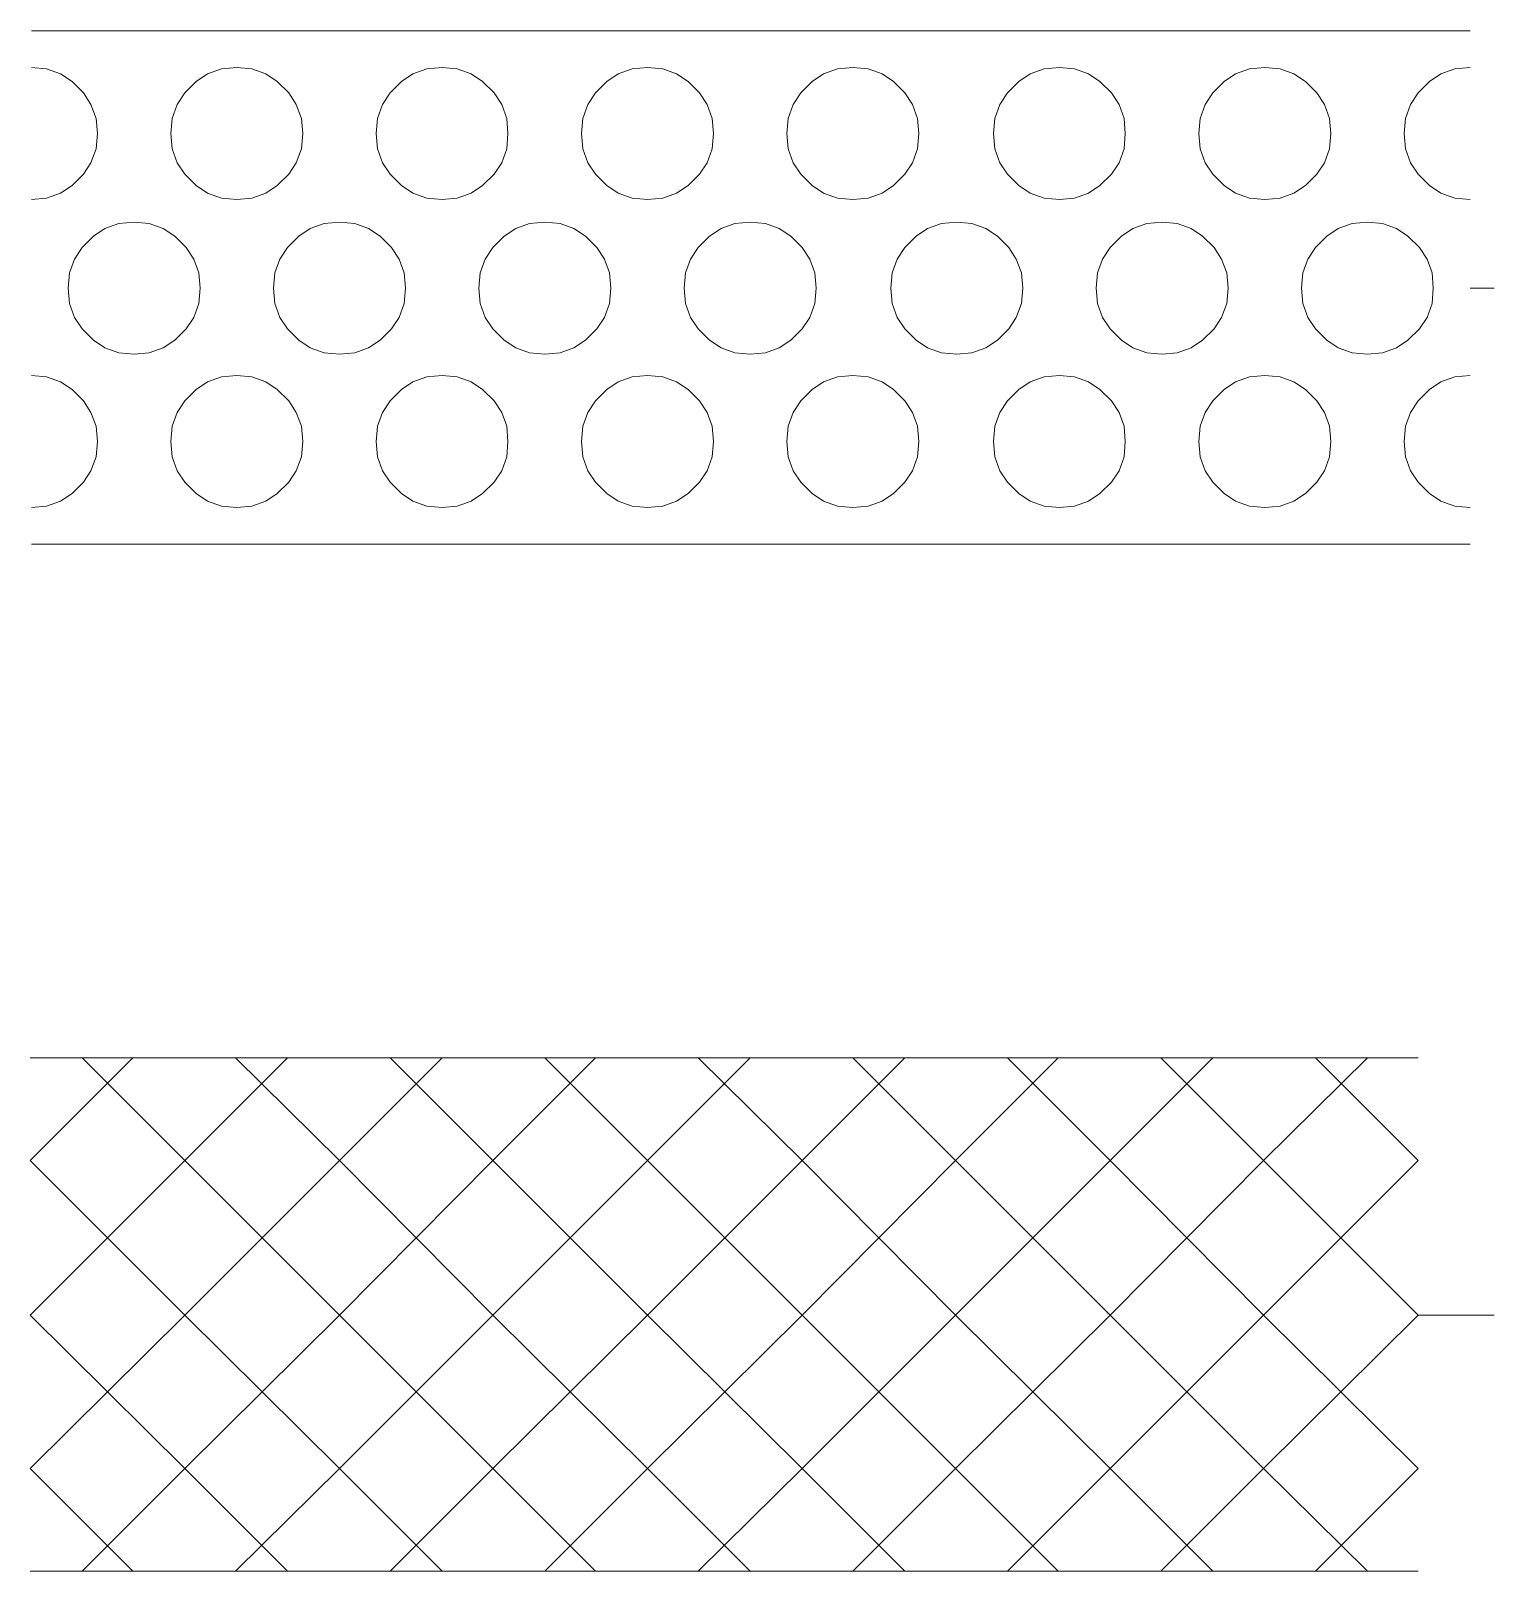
# Model space of a CAD drawing. Header units: inches. Extents: x 47316 to 59086, y 3141 to 11743.
# Drawn here: x 50352.27 to 50366.53, y 6230.9 to 6245.91 of the extents above; entities that cross this region are included whole.
import ezdxf

# ---------------------------------------------------------------- set-up
doc = ezdxf.new("R2010")
doc.units = ezdxf.units.IN
doc.header["$MEASUREMENT"] = 0

msp = doc.modelspace()

# ---------------------------------------------------------------- linework, layer by layer
at = {"color": 0, "lineweight": 0}
for p, q in [((50352.272, 6245.914), (50353.272, 6245.914)), ((50353.272, 6245.914), (50354.273, 6245.914)), ((50354.273, 6245.914), (50355.273, 6245.914)), ((50355.273, 6245.914), (50356.274, 6245.914)), ((50356.274, 6245.914), (50357.275, 6245.914)), ((50357.275, 6245.914), (50358.275, 6245.914)), ((50358.275, 6245.914), (50359.276, 6245.914)), ((50359.276, 6245.914), (50360.277, 6245.914)), ((50360.277, 6245.914), (50361.289, 6245.914)), ((50361.289, 6245.914), (50362.29, 6245.914)), ((50362.29, 6245.914), (50363.291, 6245.914)), ((50363.291, 6245.914), (50364.291, 6245.914)), ((50364.291, 6245.914), (50365.292, 6245.914)), ((50365.292, 6245.914), (50366.293, 6245.914)), ((50352.42, 6245.543), (50352.272, 6245.556)), ((50352.556, 6245.494), (50352.42, 6245.543)), ((50354.125, 6245.543), (50353.989, 6245.494)), ((50354.273, 6245.556), (50354.125, 6245.543)), ((50354.421, 6245.543), (50354.273, 6245.556)), ((50354.557, 6245.494), (50354.421, 6245.543)), ((50356.126, 6245.543), (50355.99, 6245.494)), ((50356.274, 6245.556), (50356.126, 6245.543)), ((50356.422, 6245.543), (50356.274, 6245.556)), ((50356.558, 6245.494), (50356.422, 6245.543)), ((50358.127, 6245.543), (50357.991, 6245.494)), ((50358.275, 6245.556), (50358.127, 6245.543)), ((50358.424, 6245.543), (50358.275, 6245.556)), ((50358.559, 6245.494), (50358.424, 6245.543)), ((50360.128, 6245.543), (50359.992, 6245.494)), ((50360.277, 6245.556), (50360.128, 6245.543)), ((50360.425, 6245.543), (50360.277, 6245.556)), ((50360.561, 6245.494), (50360.425, 6245.543)), ((50362.142, 6245.543), (50362.006, 6245.494)), ((50362.29, 6245.556), (50362.142, 6245.543)), ((50362.438, 6245.543), (50362.29, 6245.556)), ((50362.574, 6245.494), (50362.438, 6245.543)), ((50364.143, 6245.543), (50364.007, 6245.494)), ((50364.291, 6245.556), (50364.143, 6245.543)), ((50364.44, 6245.543), (50364.291, 6245.556)), ((50364.575, 6245.494), (50364.44, 6245.543)), ((50366.144, 6245.543), (50366.008, 6245.494)), ((50366.293, 6245.556), (50366.144, 6245.543)), ((50352.667, 6245.42), (50352.556, 6245.494)), ((50352.778, 6245.309), (50352.667, 6245.42)), ((50353.878, 6245.42), (50353.766, 6245.309)), ((50353.989, 6245.494), (50353.878, 6245.42)), ((50354.668, 6245.42), (50354.557, 6245.494)), ((50354.779, 6245.309), (50354.668, 6245.42)), ((50355.879, 6245.42), (50355.768, 6245.309)), ((50355.99, 6245.494), (50355.879, 6245.42)), ((50356.669, 6245.42), (50356.558, 6245.494)), ((50356.781, 6245.309), (50356.669, 6245.42)), ((50357.88, 6245.42), (50357.769, 6245.309)), ((50357.991, 6245.494), (50357.88, 6245.42)), ((50358.671, 6245.42), (50358.559, 6245.494)), ((50358.782, 6245.309), (50358.671, 6245.42)), ((50359.881, 6245.42), (50359.77, 6245.309)), ((50359.992, 6245.494), (50359.881, 6245.42)), ((50360.672, 6245.42), (50360.561, 6245.494)), ((50360.783, 6245.309), (50360.672, 6245.42)), ((50361.895, 6245.42), (50361.784, 6245.309)), ((50362.006, 6245.494), (50361.895, 6245.42)), ((50362.685, 6245.42), (50362.574, 6245.494)), ((50362.797, 6245.309), (50362.685, 6245.42)), ((50363.896, 6245.42), (50363.785, 6245.309)), ((50364.007, 6245.494), (50363.896, 6245.42)), ((50364.687, 6245.42), (50364.575, 6245.494)), ((50364.798, 6245.309), (50364.687, 6245.42)), ((50365.897, 6245.42), (50365.786, 6245.309)), ((50366.008, 6245.494), (50365.897, 6245.42)), ((50352.852, 6245.197), (50352.778, 6245.309)), ((50353.766, 6245.309), (50353.692, 6245.197)), ((50354.853, 6245.197), (50354.779, 6245.309)), ((50355.768, 6245.309), (50355.693, 6245.197)), ((50356.855, 6245.197), (50356.781, 6245.309)), ((50357.769, 6245.309), (50357.695, 6245.197)), ((50358.856, 6245.197), (50358.782, 6245.309)), ((50359.77, 6245.309), (50359.696, 6245.197)), ((50360.857, 6245.197), (50360.783, 6245.309)), ((50361.784, 6245.309), (50361.71, 6245.197)), ((50362.871, 6245.197), (50362.797, 6245.309)), ((50363.785, 6245.309), (50363.711, 6245.197)), ((50364.872, 6245.197), (50364.798, 6245.309)), ((50365.786, 6245.309), (50365.712, 6245.197)), ((50352.902, 6245.061), (50352.852, 6245.197)), ((50352.914, 6244.913), (50352.902, 6245.061)), ((50353.643, 6245.061), (50353.63, 6244.913)), ((50353.692, 6245.197), (50353.643, 6245.061)), ((50354.903, 6245.061), (50354.853, 6245.197)), ((50354.915, 6244.913), (50354.903, 6245.061)), ((50355.644, 6245.061), (50355.632, 6244.913)), ((50355.693, 6245.197), (50355.644, 6245.061)), ((50356.904, 6245.061), (50356.855, 6245.197)), ((50356.916, 6244.913), (50356.904, 6245.061)), ((50357.645, 6245.061), (50357.633, 6244.913)), ((50357.695, 6245.197), (50357.645, 6245.061)), ((50358.905, 6245.061), (50358.856, 6245.197)), ((50358.918, 6244.913), (50358.905, 6245.061)), ((50359.647, 6245.061), (50359.634, 6244.913)), ((50359.696, 6245.197), (50359.647, 6245.061)), ((50360.907, 6245.061), (50360.857, 6245.197)), ((50360.919, 6244.913), (50360.907, 6245.061)), ((50361.66, 6245.061), (50361.648, 6244.913)), ((50361.71, 6245.197), (50361.66, 6245.061)), ((50362.92, 6245.061), (50362.871, 6245.197)), ((50362.932, 6244.913), (50362.92, 6245.061)), ((50363.661, 6245.061), (50363.649, 6244.913)), ((50363.711, 6245.197), (50363.661, 6245.061)), ((50364.921, 6245.061), (50364.872, 6245.197)), ((50364.934, 6244.913), (50364.921, 6245.061)), ((50365.663, 6245.061), (50365.65, 6244.913)), ((50365.712, 6245.197), (50365.663, 6245.061)), ((50352.902, 6244.765), (50352.914, 6244.913)), ((50353.63, 6244.913), (50353.643, 6244.765)), ((50354.903, 6244.765), (50354.915, 6244.913)), ((50355.632, 6244.913), (50355.644, 6244.765)), ((50356.904, 6244.765), (50356.916, 6244.913)), ((50357.633, 6244.913), (50357.645, 6244.765)), ((50358.905, 6244.765), (50358.918, 6244.913)), ((50359.634, 6244.913), (50359.647, 6244.765)), ((50360.907, 6244.765), (50360.919, 6244.913)), ((50361.648, 6244.913), (50361.66, 6244.765)), ((50362.92, 6244.765), (50362.932, 6244.913)), ((50363.649, 6244.913), (50363.661, 6244.765)), ((50364.921, 6244.765), (50364.934, 6244.913)), ((50365.65, 6244.913), (50365.663, 6244.765)), ((50352.852, 6244.629), (50352.902, 6244.765)), ((50353.643, 6244.765), (50353.692, 6244.629)), ((50354.853, 6244.629), (50354.903, 6244.765)), ((50355.644, 6244.765), (50355.693, 6244.629)), ((50356.855, 6244.629), (50356.904, 6244.765)), ((50357.645, 6244.765), (50357.695, 6244.629)), ((50358.856, 6244.629), (50358.905, 6244.765)), ((50359.647, 6244.765), (50359.696, 6244.629)), ((50360.857, 6244.629), (50360.907, 6244.765)), ((50361.66, 6244.765), (50361.71, 6244.629)), ((50362.871, 6244.629), (50362.92, 6244.765)), ((50363.661, 6244.765), (50363.711, 6244.629)), ((50364.872, 6244.629), (50364.921, 6244.765)), ((50365.663, 6244.765), (50365.712, 6244.629)), ((50352.778, 6244.518), (50352.852, 6244.629)), ((50353.692, 6244.629), (50353.766, 6244.518)), ((50354.779, 6244.518), (50354.853, 6244.629)), ((50355.693, 6244.629), (50355.768, 6244.518)), ((50356.781, 6244.518), (50356.855, 6244.629)), ((50357.695, 6244.629), (50357.769, 6244.518)), ((50358.782, 6244.518), (50358.856, 6244.629)), ((50359.696, 6244.629), (50359.77, 6244.518)), ((50360.783, 6244.518), (50360.857, 6244.629)), ((50361.71, 6244.629), (50361.784, 6244.518)), ((50362.797, 6244.518), (50362.871, 6244.629)), ((50363.711, 6244.629), (50363.785, 6244.518)), ((50364.798, 6244.518), (50364.872, 6244.629)), ((50365.712, 6244.629), (50365.786, 6244.518)), ((50352.667, 6244.407), (50352.778, 6244.518)), ((50353.766, 6244.518), (50353.878, 6244.407)), ((50354.668, 6244.407), (50354.779, 6244.518)), ((50355.768, 6244.518), (50355.879, 6244.407)), ((50356.669, 6244.407), (50356.781, 6244.518)), ((50357.769, 6244.518), (50357.88, 6244.407)), ((50358.671, 6244.407), (50358.782, 6244.518)), ((50359.77, 6244.518), (50359.881, 6244.407)), ((50360.672, 6244.407), (50360.783, 6244.518)), ((50361.784, 6244.518), (50361.895, 6244.407)), ((50362.685, 6244.407), (50362.797, 6244.518)), ((50363.785, 6244.518), (50363.896, 6244.407)), ((50364.687, 6244.407), (50364.798, 6244.518)), ((50365.786, 6244.518), (50365.897, 6244.407)), ((50352.42, 6244.283), (50352.556, 6244.333)), ((50352.556, 6244.333), (50352.667, 6244.407)), ((50353.878, 6244.407), (50353.989, 6244.333)), ((50353.989, 6244.333), (50354.125, 6244.283)), ((50354.421, 6244.283), (50354.557, 6244.333)), ((50354.557, 6244.333), (50354.668, 6244.407)), ((50355.879, 6244.407), (50355.99, 6244.333)), ((50355.99, 6244.333), (50356.126, 6244.283)), ((50356.422, 6244.283), (50356.558, 6244.333)), ((50356.558, 6244.333), (50356.669, 6244.407)), ((50357.88, 6244.407), (50357.991, 6244.333)), ((50357.991, 6244.333), (50358.127, 6244.283)), ((50358.424, 6244.283), (50358.559, 6244.333)), ((50358.559, 6244.333), (50358.671, 6244.407)), ((50359.881, 6244.407), (50359.992, 6244.333)), ((50359.992, 6244.333), (50360.128, 6244.283)), ((50360.425, 6244.283), (50360.561, 6244.333)), ((50360.561, 6244.333), (50360.672, 6244.407)), ((50361.895, 6244.407), (50362.006, 6244.333)), ((50362.006, 6244.333), (50362.142, 6244.283)), ((50362.438, 6244.283), (50362.574, 6244.333)), ((50362.574, 6244.333), (50362.685, 6244.407)), ((50363.896, 6244.407), (50364.007, 6244.333)), ((50364.007, 6244.333), (50364.143, 6244.283)), ((50364.44, 6244.283), (50364.575, 6244.333)), ((50364.575, 6244.333), (50364.687, 6244.407)), ((50365.897, 6244.407), (50366.008, 6244.333)), ((50366.008, 6244.333), (50366.144, 6244.283)), ((50352.272, 6244.271), (50352.42, 6244.283)), ((50354.125, 6244.283), (50354.273, 6244.271)), ((50354.273, 6244.271), (50354.421, 6244.283)), ((50356.126, 6244.283), (50356.274, 6244.271)), ((50356.274, 6244.271), (50356.422, 6244.283)), ((50358.127, 6244.283), (50358.275, 6244.271)), ((50358.275, 6244.271), (50358.424, 6244.283)), ((50360.128, 6244.283), (50360.277, 6244.271)), ((50360.277, 6244.271), (50360.425, 6244.283)), ((50362.142, 6244.283), (50362.29, 6244.271)), ((50362.29, 6244.271), (50362.438, 6244.283)), ((50364.143, 6244.283), (50364.291, 6244.271)), ((50364.291, 6244.271), (50364.44, 6244.283)), ((50366.144, 6244.283), (50366.293, 6244.271)), ((50353.124, 6244.036), (50352.988, 6243.987)), ((50353.272, 6244.049), (50353.124, 6244.036)), ((50353.42, 6244.036), (50353.272, 6244.049)), ((50353.556, 6243.987), (50353.42, 6244.036)), ((50355.125, 6244.036), (50354.989, 6243.987)), ((50355.273, 6244.049), (50355.125, 6244.036)), ((50355.422, 6244.036), (50355.273, 6244.049)), ((50355.558, 6243.987), (50355.422, 6244.036)), ((50357.126, 6244.036), (50356.991, 6243.987)), ((50357.275, 6244.049), (50357.126, 6244.036)), ((50357.423, 6244.036), (50357.275, 6244.049)), ((50357.559, 6243.987), (50357.423, 6244.036)), ((50359.128, 6244.036), (50358.992, 6243.987)), ((50359.276, 6244.049), (50359.128, 6244.036)), ((50359.424, 6244.036), (50359.276, 6244.049)), ((50359.56, 6243.987), (50359.424, 6244.036)), ((50361.141, 6244.036), (50361.005, 6243.987)), ((50361.289, 6244.049), (50361.141, 6244.036)), ((50361.438, 6244.036), (50361.289, 6244.049)), ((50361.574, 6243.987), (50361.438, 6244.036)), ((50363.142, 6244.036), (50363.007, 6243.987)), ((50363.291, 6244.049), (50363.142, 6244.036)), ((50363.439, 6244.036), (50363.291, 6244.049)), ((50363.575, 6243.987), (50363.439, 6244.036)), ((50365.144, 6244.036), (50365.008, 6243.987)), ((50365.292, 6244.049), (50365.144, 6244.036)), ((50365.44, 6244.036), (50365.292, 6244.049)), ((50365.576, 6243.987), (50365.44, 6244.036)), ((50352.877, 6243.913), (50352.766, 6243.801)), ((50352.988, 6243.987), (50352.877, 6243.913)), ((50353.668, 6243.913), (50353.556, 6243.987)), ((50353.779, 6243.801), (50353.668, 6243.913)), ((50354.878, 6243.913), (50354.767, 6243.801)), ((50354.989, 6243.987), (50354.878, 6243.913)), ((50355.669, 6243.913), (50355.558, 6243.987)), ((50355.78, 6243.801), (50355.669, 6243.913)), ((50356.879, 6243.913), (50356.768, 6243.801)), ((50356.991, 6243.987), (50356.879, 6243.913)), ((50357.67, 6243.913), (50357.559, 6243.987)), ((50357.781, 6243.801), (50357.67, 6243.913)), ((50358.881, 6243.913), (50358.769, 6243.801)), ((50358.992, 6243.987), (50358.881, 6243.913)), ((50359.671, 6243.913), (50359.56, 6243.987)), ((50359.782, 6243.801), (50359.671, 6243.913)), ((50360.894, 6243.913), (50360.783, 6243.801)), ((50361.005, 6243.987), (50360.894, 6243.913)), ((50361.685, 6243.913), (50361.574, 6243.987)), ((50361.796, 6243.801), (50361.685, 6243.913)), ((50362.895, 6243.913), (50362.784, 6243.801)), ((50363.007, 6243.987), (50362.895, 6243.913)), ((50363.686, 6243.913), (50363.575, 6243.987)), ((50363.797, 6243.801), (50363.686, 6243.913)), ((50364.897, 6243.913), (50364.785, 6243.801)), ((50365.008, 6243.987), (50364.897, 6243.913)), ((50365.687, 6243.913), (50365.576, 6243.987)), ((50365.798, 6243.801), (50365.687, 6243.913)), ((50352.766, 6243.801), (50352.692, 6243.69)), ((50353.853, 6243.69), (50353.779, 6243.801)), ((50354.767, 6243.801), (50354.693, 6243.69)), ((50355.854, 6243.69), (50355.78, 6243.801)), ((50356.768, 6243.801), (50356.694, 6243.69)), ((50357.855, 6243.69), (50357.781, 6243.801)), ((50358.769, 6243.801), (50358.695, 6243.69)), ((50359.857, 6243.69), (50359.782, 6243.801)), ((50360.783, 6243.801), (50360.709, 6243.69)), ((50361.87, 6243.69), (50361.796, 6243.801)), ((50362.784, 6243.801), (50362.71, 6243.69)), ((50363.871, 6243.69), (50363.797, 6243.801)), ((50364.785, 6243.801), (50364.711, 6243.69)), ((50365.873, 6243.69), (50365.798, 6243.801)), ((50352.642, 6243.554), (50352.63, 6243.406)), ((50352.692, 6243.69), (50352.642, 6243.554)), ((50353.902, 6243.554), (50353.853, 6243.69)), ((50353.915, 6243.406), (50353.902, 6243.554)), ((50354.643, 6243.554), (50354.631, 6243.406)), ((50354.693, 6243.69), (50354.643, 6243.554)), ((50355.903, 6243.554), (50355.854, 6243.69)), ((50355.916, 6243.406), (50355.903, 6243.554)), ((50356.645, 6243.554), (50356.632, 6243.406)), ((50356.694, 6243.69), (50356.645, 6243.554)), ((50357.905, 6243.554), (50357.855, 6243.69)), ((50357.917, 6243.406), (50357.905, 6243.554)), ((50358.646, 6243.554), (50358.634, 6243.406)), ((50358.695, 6243.69), (50358.646, 6243.554)), ((50359.906, 6243.554), (50359.857, 6243.69)), ((50359.918, 6243.406), (50359.906, 6243.554)), ((50360.659, 6243.554), (50360.647, 6243.406)), ((50360.709, 6243.69), (50360.659, 6243.554)), ((50361.92, 6243.554), (50361.87, 6243.69)), ((50361.932, 6243.406), (50361.92, 6243.554)), ((50362.661, 6243.554), (50362.648, 6243.406)), ((50362.71, 6243.69), (50362.661, 6243.554)), ((50363.921, 6243.554), (50363.871, 6243.69)), ((50363.933, 6243.406), (50363.921, 6243.554)), ((50364.662, 6243.554), (50364.65, 6243.406)), ((50364.711, 6243.69), (50364.662, 6243.554)), ((50365.922, 6243.554), (50365.873, 6243.69)), ((50365.934, 6243.406), (50365.922, 6243.554)), ((50352.63, 6243.406), (50352.642, 6243.258)), ((50353.902, 6243.258), (50353.915, 6243.406)), ((50354.631, 6243.406), (50354.643, 6243.258)), ((50355.903, 6243.258), (50355.916, 6243.406)), ((50356.632, 6243.406), (50356.645, 6243.258)), ((50357.905, 6243.258), (50357.917, 6243.406)), ((50358.634, 6243.406), (50358.646, 6243.258)), ((50359.906, 6243.258), (50359.918, 6243.406)), ((50360.647, 6243.406), (50360.659, 6243.258)), ((50361.92, 6243.258), (50361.932, 6243.406)), ((50362.648, 6243.406), (50362.661, 6243.258)), ((50363.921, 6243.258), (50363.933, 6243.406)), ((50364.65, 6243.406), (50364.662, 6243.258)), ((50365.922, 6243.258), (50365.934, 6243.406)), ((50366.293, 6243.406), (50366.527, 6243.406)), ((50352.642, 6243.258), (50352.692, 6243.122)), ((50353.853, 6243.122), (50353.902, 6243.258)), ((50354.643, 6243.258), (50354.693, 6243.122)), ((50355.854, 6243.122), (50355.903, 6243.258)), ((50356.645, 6243.258), (50356.694, 6243.122)), ((50357.855, 6243.122), (50357.905, 6243.258)), ((50358.646, 6243.258), (50358.695, 6243.122)), ((50359.857, 6243.122), (50359.906, 6243.258)), ((50360.659, 6243.258), (50360.709, 6243.122)), ((50361.87, 6243.122), (50361.92, 6243.258)), ((50362.661, 6243.258), (50362.71, 6243.122)), ((50363.871, 6243.122), (50363.921, 6243.258)), ((50364.662, 6243.258), (50364.711, 6243.122)), ((50365.873, 6243.122), (50365.922, 6243.258)), ((50352.692, 6243.122), (50352.766, 6243.011)), ((50353.779, 6243.011), (50353.853, 6243.122)), ((50354.693, 6243.122), (50354.767, 6243.011)), ((50355.78, 6243.011), (50355.854, 6243.122)), ((50356.694, 6243.122), (50356.768, 6243.011)), ((50357.781, 6243.011), (50357.855, 6243.122)), ((50358.695, 6243.122), (50358.769, 6243.011)), ((50359.782, 6243.011), (50359.857, 6243.122)), ((50360.709, 6243.122), (50360.783, 6243.011)), ((50361.796, 6243.011), (50361.87, 6243.122)), ((50362.71, 6243.122), (50362.784, 6243.011)), ((50363.797, 6243.011), (50363.871, 6243.122)), ((50364.711, 6243.122), (50364.785, 6243.011)), ((50365.798, 6243.011), (50365.873, 6243.122)), ((50352.766, 6243.011), (50352.877, 6242.9)), ((50353.668, 6242.9), (50353.779, 6243.011)), ((50354.767, 6243.011), (50354.878, 6242.9)), ((50355.669, 6242.9), (50355.78, 6243.011)), ((50356.768, 6243.011), (50356.879, 6242.9)), ((50357.67, 6242.9), (50357.781, 6243.011)), ((50358.769, 6243.011), (50358.881, 6242.9)), ((50359.671, 6242.9), (50359.782, 6243.011)), ((50360.783, 6243.011), (50360.894, 6242.9)), ((50361.685, 6242.9), (50361.796, 6243.011)), ((50362.784, 6243.011), (50362.895, 6242.9)), ((50363.686, 6242.9), (50363.797, 6243.011)), ((50364.785, 6243.011), (50364.897, 6242.9)), ((50365.687, 6242.9), (50365.798, 6243.011)), ((50352.877, 6242.9), (50352.988, 6242.826)), ((50352.988, 6242.826), (50353.124, 6242.776)), ((50353.42, 6242.776), (50353.556, 6242.826)), ((50353.556, 6242.826), (50353.668, 6242.9)), ((50354.878, 6242.9), (50354.989, 6242.826)), ((50354.989, 6242.826), (50355.125, 6242.776)), ((50355.422, 6242.776), (50355.558, 6242.826)), ((50355.558, 6242.826), (50355.669, 6242.9)), ((50356.879, 6242.9), (50356.991, 6242.826)), ((50356.991, 6242.826), (50357.126, 6242.776)), ((50357.423, 6242.776), (50357.559, 6242.826)), ((50357.559, 6242.826), (50357.67, 6242.9)), ((50358.881, 6242.9), (50358.992, 6242.826)), ((50358.992, 6242.826), (50359.128, 6242.776)), ((50359.424, 6242.776), (50359.56, 6242.826)), ((50359.56, 6242.826), (50359.671, 6242.9)), ((50360.894, 6242.9), (50361.005, 6242.826)), ((50361.005, 6242.826), (50361.141, 6242.776)), ((50361.438, 6242.776), (50361.574, 6242.826)), ((50361.574, 6242.826), (50361.685, 6242.9)), ((50362.895, 6242.9), (50363.007, 6242.826)), ((50363.007, 6242.826), (50363.142, 6242.776)), ((50363.439, 6242.776), (50363.575, 6242.826)), ((50363.575, 6242.826), (50363.686, 6242.9)), ((50364.897, 6242.9), (50365.008, 6242.826)), ((50365.008, 6242.826), (50365.144, 6242.776)), ((50365.44, 6242.776), (50365.576, 6242.826)), ((50365.576, 6242.826), (50365.687, 6242.9)), ((50353.124, 6242.776), (50353.272, 6242.764)), ((50353.272, 6242.764), (50353.42, 6242.776)), ((50355.125, 6242.776), (50355.273, 6242.764)), ((50355.273, 6242.764), (50355.422, 6242.776)), ((50357.126, 6242.776), (50357.275, 6242.764)), ((50357.275, 6242.764), (50357.423, 6242.776)), ((50359.128, 6242.776), (50359.276, 6242.764)), ((50359.276, 6242.764), (50359.424, 6242.776)), ((50361.141, 6242.776), (50361.289, 6242.764)), ((50361.289, 6242.764), (50361.438, 6242.776)), ((50363.142, 6242.776), (50363.291, 6242.764)), ((50363.291, 6242.764), (50363.439, 6242.776)), ((50365.144, 6242.776), (50365.292, 6242.764)), ((50365.292, 6242.764), (50365.44, 6242.776)), ((50352.42, 6242.541), (50352.272, 6242.554)), ((50352.556, 6242.492), (50352.42, 6242.541)), ((50354.125, 6242.541), (50353.989, 6242.492)), ((50354.273, 6242.554), (50354.125, 6242.541)), ((50354.421, 6242.541), (50354.273, 6242.554)), ((50354.557, 6242.492), (50354.421, 6242.541)), ((50356.126, 6242.541), (50355.99, 6242.492)), ((50356.274, 6242.554), (50356.126, 6242.541)), ((50356.422, 6242.541), (50356.274, 6242.554)), ((50356.558, 6242.492), (50356.422, 6242.541)), ((50358.127, 6242.541), (50357.991, 6242.492)), ((50358.275, 6242.554), (50358.127, 6242.541)), ((50358.424, 6242.541), (50358.275, 6242.554)), ((50358.559, 6242.492), (50358.424, 6242.541)), ((50360.128, 6242.541), (50359.992, 6242.492)), ((50360.277, 6242.554), (50360.128, 6242.541)), ((50360.425, 6242.541), (50360.277, 6242.554)), ((50360.561, 6242.492), (50360.425, 6242.541)), ((50362.142, 6242.541), (50362.006, 6242.492)), ((50362.29, 6242.554), (50362.142, 6242.541)), ((50362.438, 6242.541), (50362.29, 6242.554)), ((50362.574, 6242.492), (50362.438, 6242.541)), ((50364.143, 6242.541), (50364.007, 6242.492)), ((50364.291, 6242.554), (50364.143, 6242.541)), ((50364.44, 6242.541), (50364.291, 6242.554)), ((50364.575, 6242.492), (50364.44, 6242.541)), ((50366.144, 6242.541), (50366.008, 6242.492)), ((50366.293, 6242.554), (50366.144, 6242.541)), ((50352.667, 6242.418), (50352.556, 6242.492)), ((50352.778, 6242.307), (50352.667, 6242.418)), ((50353.878, 6242.418), (50353.766, 6242.307)), ((50353.989, 6242.492), (50353.878, 6242.418)), ((50354.668, 6242.418), (50354.557, 6242.492)), ((50354.779, 6242.307), (50354.668, 6242.418)), ((50355.879, 6242.418), (50355.768, 6242.307)), ((50355.99, 6242.492), (50355.879, 6242.418)), ((50356.669, 6242.418), (50356.558, 6242.492)), ((50356.781, 6242.307), (50356.669, 6242.418)), ((50357.88, 6242.418), (50357.769, 6242.307)), ((50357.991, 6242.492), (50357.88, 6242.418)), ((50358.671, 6242.418), (50358.559, 6242.492)), ((50358.782, 6242.307), (50358.671, 6242.418)), ((50359.881, 6242.418), (50359.77, 6242.307)), ((50359.992, 6242.492), (50359.881, 6242.418)), ((50360.672, 6242.418), (50360.561, 6242.492)), ((50360.783, 6242.307), (50360.672, 6242.418)), ((50361.895, 6242.418), (50361.784, 6242.307)), ((50362.006, 6242.492), (50361.895, 6242.418)), ((50362.685, 6242.418), (50362.574, 6242.492)), ((50362.797, 6242.307), (50362.685, 6242.418)), ((50363.896, 6242.418), (50363.785, 6242.307)), ((50364.007, 6242.492), (50363.896, 6242.418)), ((50364.687, 6242.418), (50364.575, 6242.492)), ((50364.798, 6242.307), (50364.687, 6242.418)), ((50365.897, 6242.418), (50365.786, 6242.307)), ((50366.008, 6242.492), (50365.897, 6242.418)), ((50352.852, 6242.196), (50352.778, 6242.307)), ((50353.766, 6242.307), (50353.692, 6242.196)), ((50354.853, 6242.196), (50354.779, 6242.307)), ((50355.768, 6242.307), (50355.693, 6242.196)), ((50356.855, 6242.196), (50356.781, 6242.307)), ((50357.769, 6242.307), (50357.695, 6242.196)), ((50358.856, 6242.196), (50358.782, 6242.307)), ((50359.77, 6242.307), (50359.696, 6242.196)), ((50360.857, 6242.196), (50360.783, 6242.307)), ((50361.784, 6242.307), (50361.71, 6242.196)), ((50362.871, 6242.196), (50362.797, 6242.307)), ((50363.785, 6242.307), (50363.711, 6242.196)), ((50364.872, 6242.196), (50364.798, 6242.307)), ((50365.786, 6242.307), (50365.712, 6242.196)), ((50352.902, 6242.06), (50352.852, 6242.196)), ((50352.914, 6241.911), (50352.902, 6242.06)), ((50353.643, 6242.06), (50353.63, 6241.911)), ((50353.692, 6242.196), (50353.643, 6242.06)), ((50354.903, 6242.06), (50354.853, 6242.196)), ((50354.915, 6241.911), (50354.903, 6242.06)), ((50355.644, 6242.06), (50355.632, 6241.911)), ((50355.693, 6242.196), (50355.644, 6242.06)), ((50356.904, 6242.06), (50356.855, 6242.196)), ((50356.916, 6241.911), (50356.904, 6242.06)), ((50357.645, 6242.06), (50357.633, 6241.911)), ((50357.695, 6242.196), (50357.645, 6242.06)), ((50358.905, 6242.06), (50358.856, 6242.196)), ((50358.918, 6241.911), (50358.905, 6242.06)), ((50359.647, 6242.06), (50359.634, 6241.911)), ((50359.696, 6242.196), (50359.647, 6242.06)), ((50360.907, 6242.06), (50360.857, 6242.196)), ((50360.919, 6241.911), (50360.907, 6242.06)), ((50361.66, 6242.06), (50361.648, 6241.911)), ((50361.71, 6242.196), (50361.66, 6242.06)), ((50362.92, 6242.06), (50362.871, 6242.196)), ((50362.932, 6241.911), (50362.92, 6242.06)), ((50363.661, 6242.06), (50363.649, 6241.911)), ((50363.711, 6242.196), (50363.661, 6242.06)), ((50364.921, 6242.06), (50364.872, 6242.196)), ((50364.934, 6241.911), (50364.921, 6242.06)), ((50365.663, 6242.06), (50365.65, 6241.911)), ((50365.712, 6242.196), (50365.663, 6242.06)), ((50352.902, 6241.763), (50352.914, 6241.911)), ((50353.63, 6241.911), (50353.643, 6241.763)), ((50354.903, 6241.763), (50354.915, 6241.911)), ((50355.632, 6241.911), (50355.644, 6241.763)), ((50356.904, 6241.763), (50356.916, 6241.911)), ((50357.633, 6241.911), (50357.645, 6241.763)), ((50358.905, 6241.763), (50358.918, 6241.911)), ((50359.634, 6241.911), (50359.647, 6241.763)), ((50360.907, 6241.763), (50360.919, 6241.911)), ((50361.648, 6241.911), (50361.66, 6241.763)), ((50362.92, 6241.763), (50362.932, 6241.911)), ((50363.649, 6241.911), (50363.661, 6241.763)), ((50364.921, 6241.763), (50364.934, 6241.911)), ((50365.65, 6241.911), (50365.663, 6241.763)), ((50352.852, 6241.627), (50352.902, 6241.763)), ((50353.643, 6241.763), (50353.692, 6241.627)), ((50354.853, 6241.627), (50354.903, 6241.763)), ((50355.644, 6241.763), (50355.693, 6241.627)), ((50356.855, 6241.627), (50356.904, 6241.763)), ((50357.645, 6241.763), (50357.695, 6241.627)), ((50358.856, 6241.627), (50358.905, 6241.763)), ((50359.647, 6241.763), (50359.696, 6241.627)), ((50360.857, 6241.627), (50360.907, 6241.763)), ((50361.66, 6241.763), (50361.71, 6241.627)), ((50362.871, 6241.627), (50362.92, 6241.763)), ((50363.661, 6241.763), (50363.711, 6241.627)), ((50364.872, 6241.627), (50364.921, 6241.763)), ((50365.663, 6241.763), (50365.712, 6241.627)), ((50352.778, 6241.516), (50352.852, 6241.627)), ((50353.692, 6241.627), (50353.766, 6241.516)), ((50354.779, 6241.516), (50354.853, 6241.627)), ((50355.693, 6241.627), (50355.768, 6241.516)), ((50356.781, 6241.516), (50356.855, 6241.627)), ((50357.695, 6241.627), (50357.769, 6241.516)), ((50358.782, 6241.516), (50358.856, 6241.627)), ((50359.696, 6241.627), (50359.77, 6241.516)), ((50360.783, 6241.516), (50360.857, 6241.627)), ((50361.71, 6241.627), (50361.784, 6241.516)), ((50362.797, 6241.516), (50362.871, 6241.627)), ((50363.711, 6241.627), (50363.785, 6241.516)), ((50364.798, 6241.516), (50364.872, 6241.627)), ((50365.712, 6241.627), (50365.786, 6241.516)), ((50352.667, 6241.405), (50352.778, 6241.516)), ((50353.766, 6241.516), (50353.878, 6241.405)), ((50354.668, 6241.405), (50354.779, 6241.516)), ((50355.768, 6241.516), (50355.879, 6241.405)), ((50356.669, 6241.405), (50356.781, 6241.516)), ((50357.769, 6241.516), (50357.88, 6241.405)), ((50358.671, 6241.405), (50358.782, 6241.516)), ((50359.77, 6241.516), (50359.881, 6241.405)), ((50360.672, 6241.405), (50360.783, 6241.516)), ((50361.784, 6241.516), (50361.895, 6241.405)), ((50362.685, 6241.405), (50362.797, 6241.516)), ((50363.785, 6241.516), (50363.896, 6241.405)), ((50364.687, 6241.405), (50364.798, 6241.516)), ((50365.786, 6241.516), (50365.897, 6241.405)), ((50352.42, 6241.281), (50352.556, 6241.331)), ((50352.556, 6241.331), (50352.667, 6241.405)), ((50353.878, 6241.405), (50353.989, 6241.331)), ((50353.989, 6241.331), (50354.125, 6241.281)), ((50354.421, 6241.281), (50354.557, 6241.331)), ((50354.557, 6241.331), (50354.668, 6241.405)), ((50355.879, 6241.405), (50355.99, 6241.331)), ((50355.99, 6241.331), (50356.126, 6241.281)), ((50356.422, 6241.281), (50356.558, 6241.331)), ((50356.558, 6241.331), (50356.669, 6241.405)), ((50357.88, 6241.405), (50357.991, 6241.331)), ((50357.991, 6241.331), (50358.127, 6241.281)), ((50358.424, 6241.281), (50358.559, 6241.331)), ((50358.559, 6241.331), (50358.671, 6241.405)), ((50359.881, 6241.405), (50359.992, 6241.331)), ((50359.992, 6241.331), (50360.128, 6241.281)), ((50360.425, 6241.281), (50360.561, 6241.331)), ((50360.561, 6241.331), (50360.672, 6241.405)), ((50361.895, 6241.405), (50362.006, 6241.331)), ((50362.006, 6241.331), (50362.142, 6241.281)), ((50362.438, 6241.281), (50362.574, 6241.331)), ((50362.574, 6241.331), (50362.685, 6241.405)), ((50363.896, 6241.405), (50364.007, 6241.331)), ((50364.007, 6241.331), (50364.143, 6241.281)), ((50364.44, 6241.281), (50364.575, 6241.331)), ((50364.575, 6241.331), (50364.687, 6241.405)), ((50365.897, 6241.405), (50366.008, 6241.331)), ((50366.008, 6241.331), (50366.144, 6241.281)), ((50352.272, 6241.269), (50352.42, 6241.281)), ((50354.125, 6241.281), (50354.273, 6241.269)), ((50354.273, 6241.269), (50354.421, 6241.281)), ((50356.126, 6241.281), (50356.274, 6241.269)), ((50356.274, 6241.269), (50356.422, 6241.281)), ((50358.127, 6241.281), (50358.275, 6241.269)), ((50358.275, 6241.269), (50358.424, 6241.281)), ((50360.128, 6241.281), (50360.277, 6241.269)), ((50360.277, 6241.269), (50360.425, 6241.281)), ((50362.142, 6241.281), (50362.29, 6241.269)), ((50362.29, 6241.269), (50362.438, 6241.281)), ((50364.143, 6241.281), (50364.291, 6241.269)), ((50364.291, 6241.269), (50364.44, 6241.281)), ((50366.144, 6241.281), (50366.293, 6241.269)), ((50353.272, 6240.911), (50352.272, 6240.911)), ((50354.273, 6240.911), (50353.272, 6240.911)), ((50355.273, 6240.911), (50354.273, 6240.911)), ((50356.274, 6240.911), (50355.273, 6240.911)), ((50357.275, 6240.911), (50356.274, 6240.911)), ((50358.275, 6240.911), (50357.275, 6240.911)), ((50359.276, 6240.911), (50358.275, 6240.911)), ((50360.277, 6240.911), (50359.276, 6240.911)), ((50361.289, 6240.911), (50360.277, 6240.911)), ((50362.29, 6240.911), (50361.289, 6240.911)), ((50363.291, 6240.911), (50362.29, 6240.911)), ((50364.291, 6240.911), (50363.291, 6240.911)), ((50365.292, 6240.911), (50364.291, 6240.911)), ((50366.293, 6240.911), (50365.292, 6240.911)), ((50352.259, 6235.908), (50353.766, 6235.908)), ((50353.26, 6235.908), (50352.259, 6234.907)), ((50353.766, 6234.907), (50352.766, 6235.908)), ((50353.766, 6235.908), (50355.273, 6235.908)), ((50354.767, 6235.908), (50353.766, 6234.907)), ((50355.273, 6234.907), (50354.26, 6235.908)), ((50355.273, 6235.908), (50356.768, 6235.908)), ((50356.274, 6235.908), (50355.273, 6234.907)), ((50356.768, 6234.907), (50355.768, 6235.908)), ((50356.768, 6235.908), (50358.275, 6235.908)), ((50357.769, 6235.908), (50356.768, 6234.907)), ((50358.275, 6234.907), (50357.275, 6235.908)), ((50358.275, 6235.908), (50359.782, 6235.908)), ((50359.276, 6235.908), (50358.275, 6234.907)), ((50359.782, 6234.907), (50358.769, 6235.908)), ((50359.782, 6235.908), (50361.277, 6235.908)), ((50360.783, 6235.908), (50359.782, 6234.907)), ((50361.277, 6234.907), (50360.277, 6235.908)), ((50361.277, 6235.908), (50362.784, 6235.908)), ((50362.278, 6235.908), (50361.277, 6234.907)), ((50362.784, 6234.907), (50361.784, 6235.908)), ((50362.784, 6235.908), (50364.279, 6235.908)), ((50363.785, 6235.908), (50362.784, 6234.907)), ((50364.279, 6234.907), (50363.278, 6235.908)), ((50364.279, 6235.908), (50365.786, 6235.908)), ((50365.292, 6235.908), (50364.279, 6234.907)), ((50365.786, 6234.907), (50364.785, 6235.908)), ((50352.259, 6233.4), (50353.766, 6234.907)), ((50352.259, 6234.907), (50353.766, 6233.4)), ((50353.766, 6233.4), (50355.273, 6234.907)), ((50353.766, 6234.907), (50355.273, 6233.4)), ((50355.273, 6233.4), (50356.768, 6234.907)), ((50355.273, 6234.907), (50356.768, 6233.4)), ((50356.768, 6233.4), (50358.275, 6234.907)), ((50356.768, 6234.907), (50358.275, 6233.4)), ((50358.275, 6233.4), (50359.782, 6234.907)), ((50358.275, 6234.907), (50359.782, 6233.4)), ((50359.782, 6233.4), (50361.277, 6234.907)), ((50359.782, 6234.907), (50361.277, 6233.4)), ((50361.277, 6233.4), (50362.784, 6234.907)), ((50361.277, 6234.907), (50362.784, 6233.4)), ((50362.784, 6233.4), (50364.279, 6234.907)), ((50362.784, 6234.907), (50364.279, 6233.4)), ((50364.279, 6233.4), (50365.786, 6234.907)), ((50364.279, 6234.907), (50365.786, 6233.4)), ((50353.766, 6231.905), (50352.259, 6233.4)), ((50353.766, 6233.4), (50352.259, 6231.905)), ((50355.273, 6231.905), (50353.766, 6233.4)), ((50355.273, 6233.4), (50353.766, 6231.905)), ((50356.768, 6231.905), (50355.273, 6233.4)), ((50356.768, 6233.4), (50355.273, 6231.905)), ((50358.275, 6231.905), (50356.768, 6233.4)), ((50358.275, 6233.4), (50356.768, 6231.905)), ((50359.782, 6231.905), (50358.275, 6233.4)), ((50359.782, 6233.4), (50358.275, 6231.905)), ((50361.277, 6231.905), (50359.782, 6233.4)), ((50361.277, 6233.4), (50359.782, 6231.905)), ((50362.784, 6231.905), (50361.277, 6233.4)), ((50362.784, 6233.4), (50361.277, 6231.905)), ((50364.279, 6231.905), (50362.784, 6233.4)), ((50364.279, 6233.4), (50362.784, 6231.905)), ((50365.786, 6231.905), (50364.279, 6233.4)), ((50365.786, 6233.4), (50364.279, 6231.905)), ((50365.786, 6233.4), (50366.527, 6233.4)), ((50352.259, 6231.905), (50353.26, 6230.905)), ((50352.766, 6230.905), (50353.766, 6231.905)), ((50353.766, 6231.905), (50354.767, 6230.905)), ((50354.26, 6230.905), (50355.273, 6231.905)), ((50355.273, 6231.905), (50356.274, 6230.905)), ((50355.768, 6230.905), (50356.768, 6231.905)), ((50356.768, 6231.905), (50357.769, 6230.905)), ((50357.275, 6230.905), (50358.275, 6231.905)), ((50358.275, 6231.905), (50359.276, 6230.905)), ((50358.769, 6230.905), (50359.782, 6231.905)), ((50359.782, 6231.905), (50360.783, 6230.905)), ((50360.277, 6230.905), (50361.277, 6231.905)), ((50361.277, 6231.905), (50362.278, 6230.905)), ((50361.784, 6230.905), (50362.784, 6231.905)), ((50362.784, 6231.905), (50363.785, 6230.905)), ((50363.278, 6230.905), (50364.279, 6231.905)), ((50364.279, 6231.905), (50365.292, 6230.905)), ((50364.785, 6230.905), (50365.786, 6231.905)), ((50353.766, 6230.905), (50352.259, 6230.905)), ((50355.273, 6230.905), (50353.766, 6230.905)), ((50356.768, 6230.905), (50355.273, 6230.905)), ((50358.275, 6230.905), (50356.768, 6230.905)), ((50359.782, 6230.905), (50358.275, 6230.905)), ((50361.277, 6230.905), (50359.782, 6230.905)), ((50362.784, 6230.905), (50361.277, 6230.905)), ((50364.279, 6230.905), (50362.784, 6230.905)), ((50365.786, 6230.905), (50364.279, 6230.905))]:
    msp.add_line(p, q, dxfattribs=at)

doc.saveas('drawing.dxf')
